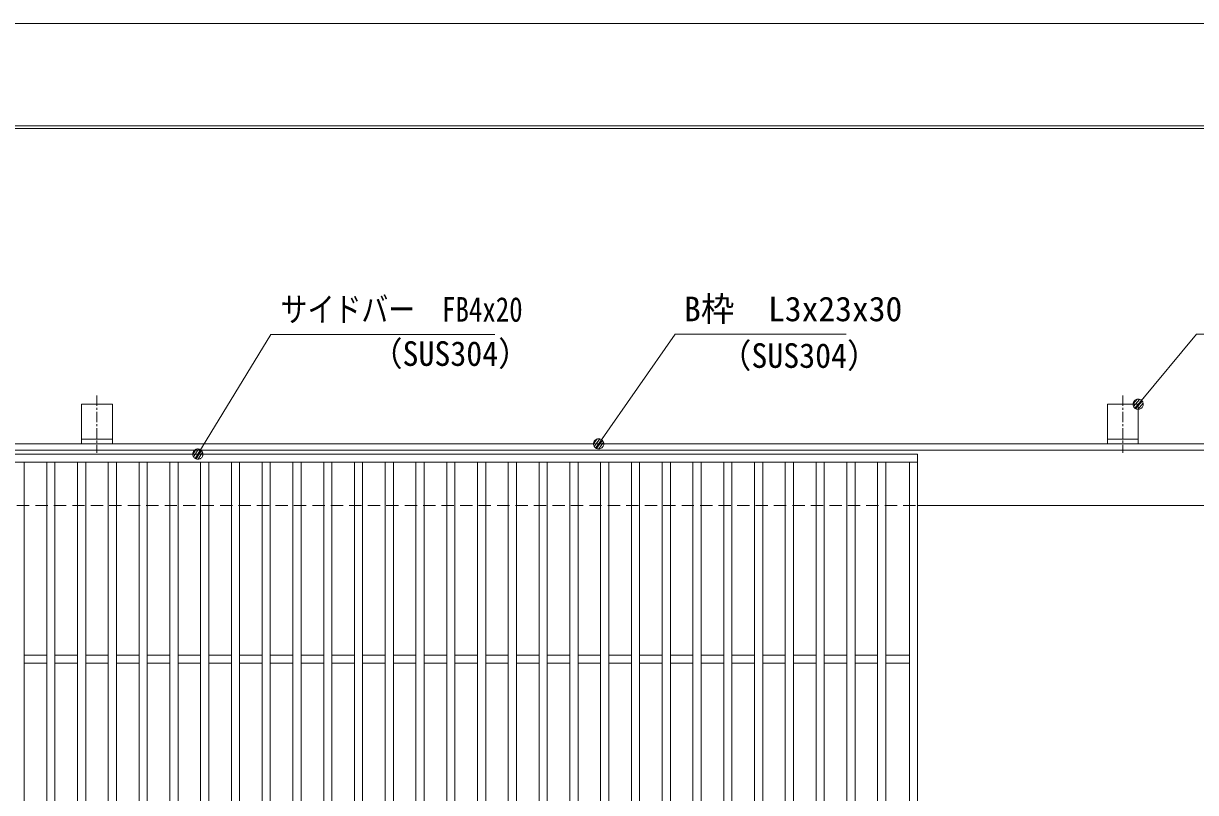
# Model space of a CAD drawing. Units: millimetres, scale not verified. Extents: x -1050 to 1050, y -742 to 742.
# Drawn here: x -231 to 340, y 367 to 742 of the extents above; entities that cross this region are included whole.
import ezdxf
from ezdxf.enums import TextEntityAlignment as Align

# ---------------------------------------------------------------- set-up
doc = ezdxf.new("R2010")
doc.units = ezdxf.units.MM
doc.header["$LTSCALE"] = 5
doc.linetypes.add('CHAIN1', pattern=[8, 5, -1, 1, -1])
doc.linetypes.add('DASHED1', pattern=[1.8, 1.2, -0.6])
for name, color, linetype, lineweight in [('0-0_7-図\u3000枠', 4, 'Continuous', 9), ('0-1_寸法注釈', 2, 'Continuous', 9), ('0-2_0', 2, 'Continuous', 9), ('0-3_DEFPOINTS', 134, 'Continuous', 9), ('0-4_アンカー', 7, 'Continuous', 9), ('0-5_枠', 7, 'Continuous', 9), ('0-8_蓋', 5, 'Continuous', 9), ('0-9_溝開口', 4, 'DASHED1', 9)]:
    doc.layers.add(name, color=color, linetype=linetype, lineweight=lineweight)
doc.styles.add('ＭＳ ゴシック', font='')
doc.styles.get('ＭＳ ゴシック').set_extended_font_data('MS Gothic')

# ---------------------------------------------------------------- blocks, each defined once
blk = doc.blocks.new('A$C5D7C781A')
at = {"layer": '0-4_アンカー'}
for p, q in [((0, 118.78), (0, 22.26)), ((0, 118.78), (75, 118.78)), ((75, 118.78), (75, 22.26)), ((75, 33.76), (0, 33.76)), ((0, 22.26), (75, 22.26))]:
    blk.add_line(p, q, dxfattribs=at)
at = {"layer": '0-4_アンカー', "color": 6, "linetype": 'CHAIN1'}
blk.add_line((37.5, 140.11), (37.5, 0), dxfattribs=at)
blk = doc.blocks.new('_Dot')
at = {"layer": '0-2_0'}
for p, q in [((-2.5, 0), (-5, 0)), ((2.445, 0.5), (-2.445, 0.5)), ((1.997, 1.5), (-1.997, 1.5)), ((2.289, -0.995), (-2.289, -0.995)), ((1.499, -1.995), (-1.499, -1.995))]:
    blk.add_line(p, q, dxfattribs=at)
for points in [[(2.5, 0), (2.48, 0.313), (2.421, 0.622), (2.324, 0.92), (2.191, 1.204), (2.023, 1.469), (1.822, 1.711), (1.594, 1.926), (1.34, 2.111), (1.064, 2.262), (0.773, 2.378), (0.468, 2.456), (0.157, 2.495), (-0.157, 2.495), (-0.468, 2.456), (-0.773, 2.378), (-1.064, 2.262), (-1.34, 2.111), (-1.594, 1.926), (-1.822, 1.711), (-2.023, 1.469), (-2.191, 1.204), (-2.324, 0.92), (-2.421, 0.622), (-2.48, 0.313), (-2.5, 0), (0, 0)], [(-2.5, 0), (-2.48, -0.313), (-2.421, -0.622), (-2.324, -0.92), (-2.191, -1.204), (-2.023, -1.469), (-1.822, -1.711), (-1.594, -1.926), (-1.34, -2.111), (-1.064, -2.262), (-0.773, -2.378), (-0.468, -2.456), (-0.157, -2.495), (0.157, -2.495), (0.468, -2.456), (0.773, -2.378), (1.064, -2.262), (1.34, -2.111), (1.594, -1.926), (1.822, -1.711), (2.023, -1.469), (2.191, -1.204), (2.324, -0.92), (2.421, -0.622), (2.48, -0.313), (2.5, 0), (0, 0)]]:
    blk.add_lwpolyline(points, close=True, dxfattribs=at)

msp = doc.modelspace()

# ---------------------------------------------------------------- linework, layer by layer
at = {"layer": '0-0_7-図\u3000枠'}
msp.add_line((-973.75, 691.25), (998.75, 691.25), dxfattribs=at)
msp.add_lwpolyline([(-975, 692.5), (1000, 692.5), (1000, -692.5)], dxfattribs=at)
at = {"layer": '0-1_寸法注釈'}
for points in [[(-1.475, 590.749), (-110.699, 590.749), (-145.749, 533.322)], [(169.797, 590.968), (86.447, 590.968), (49.664, 538.288)], [(389.478, 590.968), (340.425, 590.968), (312.702, 557.538)]]:
    msp.add_lwpolyline(points, dxfattribs=at)
at = {"layer": '0-3_DEFPOINTS'}
msp.add_lwpolyline([(-1050, -742.5), (-1050, 742.5), (1050, 742.5), (1050, -742.5)], close=True, dxfattribs=at)
at = {"layer": '0-5_枠'}
for p, q in [((-795.45, 537.475), (409.55, 537.475)), ((-792.45, 534.475), (407.714, 534.475)), ((204.55, 507.475), (409.55, 507.475))]:
    msp.add_line(p, q, dxfattribs=at)
at = {"layer": '0-8_蓋'}
for p, q in [((204.55, 532.475), (-790.45, 532.475)), ((204.55, 232.475), (204.55, 532.475)), ((204.55, 528.475), (-790.45, 528.475)), ((-230.95, 528.475), (-230.95, 236.475)), ((-219.95, 528.475), (-219.95, 236.475)), ((-215.95, 528.475), (-215.95, 236.475)), ((-204.95, 528.475), (-204.95, 236.475)), ((-200.95, 528.475), (-200.95, 236.475)), ((-189.95, 528.475), (-189.95, 236.475)), ((-185.95, 528.475), (-185.95, 236.475)), ((-174.95, 528.475), (-174.95, 236.475)), ((-170.95, 528.475), (-170.95, 236.475)), ((-159.95, 528.475), (-159.95, 236.475)), ((-155.95, 528.475), (-155.95, 236.475)), ((-144.95, 528.475), (-144.95, 236.475)), ((-140.95, 528.475), (-140.95, 236.475)), ((-129.95, 528.475), (-129.95, 236.475)), ((-125.95, 528.475), (-125.95, 236.475)), ((-114.95, 528.475), (-114.95, 236.475)), ((-110.95, 528.475), (-110.95, 236.475)), ((-99.95, 528.475), (-99.95, 236.475)), ((-95.95, 528.475), (-95.95, 236.475)), ((-84.95, 528.475), (-84.95, 236.475)), ((-80.95, 528.475), (-80.95, 236.475)), ((-69.95, 528.475), (-69.95, 236.475)), ((-65.95, 528.475), (-65.95, 236.475)), ((-54.95, 528.475), (-54.95, 236.475)), ((-50.95, 528.475), (-50.95, 236.475)), ((-39.95, 528.475), (-39.95, 236.475)), ((-35.95, 528.475), (-35.95, 236.475)), ((-24.95, 528.475), (-24.95, 236.475)), ((-20.95, 528.475), (-20.95, 236.475)), ((-9.95, 528.475), (-9.95, 236.475)), ((-5.95, 528.475), (-5.95, 236.475)), ((5.05, 528.475), (5.05, 236.475)), ((9.05, 528.475), (9.05, 236.475)), ((20.05, 528.475), (20.05, 236.475)), ((24.05, 528.475), (24.05, 236.475)), ((35.05, 528.475), (35.05, 236.475)), ((39.05, 528.475), (39.05, 236.475)), ((50.05, 528.475), (50.05, 236.475)), ((54.05, 528.475), (54.05, 236.475)), ((65.05, 528.475), (65.05, 236.475)), ((69.05, 528.475), (69.05, 236.475)), ((80.05, 528.475), (80.05, 236.475)), ((84.05, 528.475), (84.05, 236.475)), ((95.05, 528.475), (95.05, 236.475)), ((99.05, 528.475), (99.05, 236.475)), ((110.05, 528.475), (110.05, 236.475)), ((114.05, 528.475), (114.05, 236.475)), ((125.05, 528.475), (125.05, 236.475)), ((129.05, 528.475), (129.05, 236.475)), ((140.05, 528.475), (140.05, 236.475)), ((144.05, 528.475), (144.05, 236.475)), ((155.05, 528.475), (155.05, 236.475)), ((159.05, 528.475), (159.05, 236.475)), ((170.05, 528.475), (170.05, 236.475)), ((174.05, 528.475), (174.05, 236.475)), ((185.05, 528.475), (185.05, 236.475)), ((189.05, 528.475), (189.05, 236.475)), ((200.55, 236.475), (200.55, 528.475)), ((-219.95, 434.475), (-230.95, 434.475)), ((-204.95, 434.475), (-215.95, 434.475)), ((-189.95, 434.475), (-200.95, 434.475)), ((-174.95, 434.475), (-185.95, 434.475)), ((-159.95, 434.475), (-170.95, 434.475)), ((-144.95, 434.475), (-155.95, 434.475)), ((-129.95, 434.475), (-140.95, 434.475)), ((-114.95, 434.475), (-125.95, 434.475)), ((-99.95, 434.475), (-110.95, 434.475)), ((-84.95, 434.475), (-95.95, 434.475)), ((-69.95, 434.475), (-80.95, 434.475)), ((-54.95, 434.475), (-65.95, 434.475)), ((-39.95, 434.475), (-50.95, 434.475)), ((-24.95, 434.475), (-35.95, 434.475)), ((-9.95, 434.475), (-20.95, 434.475)), ((5.05, 434.475), (-5.95, 434.475)), ((20.05, 434.475), (9.05, 434.475)), ((35.05, 434.475), (24.05, 434.475)), ((50.05, 434.475), (39.05, 434.475)), ((65.05, 434.475), (54.05, 434.475)), ((80.05, 434.475), (69.05, 434.475)), ((95.05, 434.475), (84.05, 434.475)), ((110.05, 434.475), (99.05, 434.475)), ((125.05, 434.475), (114.05, 434.475)), ((140.05, 434.475), (129.05, 434.475)), ((155.05, 434.475), (144.05, 434.475)), ((170.05, 434.475), (159.05, 434.475)), ((185.05, 434.475), (174.05, 434.475)), ((200.55, 434.475), (189.05, 434.475)), ((-219.95, 430.475), (-230.95, 430.475)), ((-204.95, 430.475), (-215.95, 430.475)), ((-189.95, 430.475), (-200.95, 430.475)), ((-174.95, 430.475), (-185.95, 430.475)), ((-159.95, 430.475), (-170.95, 430.475)), ((-144.95, 430.475), (-155.95, 430.475)), ((-129.95, 430.475), (-140.95, 430.475)), ((-114.95, 430.475), (-125.95, 430.475)), ((-99.95, 430.475), (-110.95, 430.475)), ((-84.95, 430.475), (-95.95, 430.475)), ((-69.95, 430.475), (-80.95, 430.475)), ((-54.95, 430.475), (-65.95, 430.475)), ((-39.95, 430.475), (-50.95, 430.475)), ((-24.95, 430.475), (-35.95, 430.475)), ((-9.95, 430.475), (-20.95, 430.475)), ((5.05, 430.475), (-5.95, 430.475)), ((20.05, 430.475), (9.05, 430.475)), ((35.05, 430.475), (24.05, 430.475)), ((50.05, 430.475), (39.05, 430.475)), ((65.05, 430.475), (54.05, 430.475)), ((80.05, 430.475), (69.05, 430.475)), ((95.05, 430.475), (84.05, 430.475)), ((110.05, 430.475), (99.05, 430.475)), ((125.05, 430.475), (114.05, 430.475)), ((140.05, 430.475), (129.05, 430.475)), ((155.05, 430.475), (144.05, 430.475)), ((170.05, 430.475), (159.05, 430.475)), ((185.05, 430.475), (174.05, 430.475)), ((200.55, 430.475), (189.05, 430.475))]:
    msp.add_line(p, q, dxfattribs=at)
at = {"layer": '0-9_溝開口'}
msp.add_line((-765.45, 507.475), (204.55, 507.475), dxfattribs=at)

# ---------------------------------------------------------------- block references
at = {"layer": '0-1_寸法注釈'}
for p, rotation in [((312.05, 556.779), 229.33113), ((49.081, 537.475), 234.35189), ((-146.281, 532.475), 237.88131)]:
    msp.add_blockref('_Dot', p, dxfattribs=dict(at, rotation=rotation))
at = {"layer": '0-4_アンカー', "xscale": 0.2, "yscale": 0.2}
for p in [(-202.95, 533.023), (297.05, 533.023)]:
    msp.add_blockref('A$C5D7C781A', p, dxfattribs=at)

# ---------------------------------------------------------------- texts
at = {"layer": '0-1_寸法注釈', "color": 7, "style": 'ＭＳ ゴシック'}
for s, width, p in [('サイドバー\u3000FB4x20', 0.8, (-105.921, 593.436)), ('（SUS304）', 0.95, (-62.079, 571.881)), ('（SUS304）', 0.95, (107.958, 570.919))]:
    msp.add_text(s, height=12.02, dxfattribs=dict(at, width=width)).set_placement(p, align=Align.BOTTOM_LEFT)
msp.add_text('B枠\u3000L3x23x30', height=12.02, dxfattribs=at).set_placement((90.7, 593.655), align=Align.BOTTOM_LEFT)

doc.saveas('drawing.dxf')
